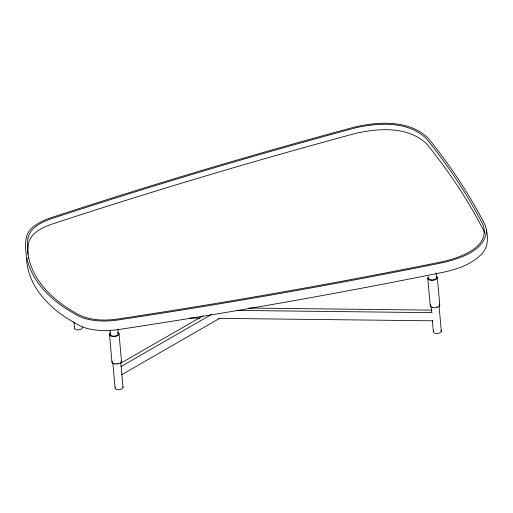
<?xml version="1.0" encoding="UTF-8"?>
<svg xmlns="http://www.w3.org/2000/svg" width="513" height="513" viewBox="0 0 513 513"><rect width="100%" height="100%" fill="white"/><g stroke="black" fill="none" stroke-linecap="round" stroke-linejoin="round"><path stroke-width="0.77" d="M486.504 229.382C486.337 250.447 460.52 258.263 443.828 262.451C335.393 284.401 226.406 303.606 117.009 320.131C107.461 321.471 97.682 321.427 88.23 319.387C79.278 317.592 71.846 312.122 64.189 307.492A216.024 111.584 -5.1 0 1 25.644 248.888C25.175 240.809 26.144 231.863 33.287 226.797C38.212 222.86 43.951 220.154 49.883 218.102C150.649 184.924 252.351 154.618 354.778 127C378.78 121.555 408.842 119.734 427.989 137.965A1442.338 745.017 -5.1 0 1 484.945 224.566C488.075 234.063 489.421 246.06 481.803 253.884C471.998 264.06 458.18 268.972 444.681 271.967C336.239 293.917 227.253 313.122 117.855 329.654C108.307 330.988 98.528 330.943 89.082 328.904C80.124 327.108 72.692 321.638 65.036 317.008A216.024 111.584 -5.1 0 1 26.49 258.405M28.035 237.923C30.459 227.381 41.559 222.27 50.813 218.904C151.482 185.764 253.082 155.484 355.406 127.897C378.626 122.62 407.72 120.831 426.239 138.478A1439.683 743.645 -5.1 0 1 483.079 224.899C490.742 247.292 459.635 257.763 443.27 261.54C334.938 283.465 226.06 302.651 116.772 319.163C103.927 320.875 90.198 320.471 78.412 314.54A214.428 110.763 -5.1 0 1 28.01 237.923M121.081 363.024L203.013 315.861M120.946 366.571L211.215 314.616M121.677 374.727L219.583 318.374M248.914 308.056L432.087 310.141M236.224 310.416L432.19 312.648M189.759 318.034L200.153 318.156M218.551 318.361L432.921 320.805M484.426 233.011L483.56 230.337A1439.683 743.645 -5.1 0 0 426.726 143.916C408.207 126.269 379.113 128.058 355.887 133.335C253.563 160.928 151.963 191.202 51.3 224.348C42.047 227.708 30.947 232.819 28.523 243.361A214.428 110.763 -5.1 0 0 28.016 254.179M437.326 277.539L439.776 305.004M436.108 272.845L436.531 277.591M439.051 305.844L441.315 331.161M431.106 306.376L431.6 311.91M432.376 320.612L433.363 331.687M427.791 278.174L430.24 305.639M119.042 333.771L121.491 361.235M117.823 329.077L118.246 333.822M120.767 362.075L123.03 387.392M109.949 330.398L110.301 334.354M112.822 362.608L115.079 387.918M109.506 334.405L111.956 361.87M73.878 321.754L74.443 328.083M28.427 258.77A214.428 110.763 -5.1 0 1 28.253 257.237M439.359 304.023A4.784 2.469 -5.1 0 1 435.024 307.794A4.784 2.469 -5.1 0 1 430.651 304.6M436.409 276.141A4.784 2.469 -5.1 0 1 435.755 279.482A4.784 2.469 -5.1 0 1 429.375 279.906A4.784 2.469 -5.1 0 1 428.695 276.654M440.968 330.34A3.989 2.058 -5.1 0 1 437.352 333.488A3.989 2.058 -5.1 0 1 433.703 330.827M437.005 306.973A3.989 2.058 -5.1 0 1 436.249 307.197M432.683 307.146A3.989 2.058 -5.1 0 1 432.356 307.031M436.332 276.962A3.989 2.058 -5.1 0 1 432.985 279.88A3.989 2.058 -5.1 0 1 428.605 277.899M121.389 360.729A4.784 2.469 -5.1 0 1 116.733 364.031A4.784 2.469 -5.1 0 1 112.058 361.344M117.81 332.193A4.784 2.469 -5.1 0 1 117.714 335.579A4.784 2.469 -5.1 0 1 111.218 336.188A4.784 2.469 -5.1 0 1 110.41 332.886M122.831 386.77A3.989 2.058 -5.1 0 1 119.272 389.7A3.989 2.058 -5.1 0 1 115.162 387.488M117.964 363.435A3.989 2.058 -5.1 0 1 117.15 363.576M115.117 363.544A3.989 2.058 -5.1 0 1 114.745 363.473M117.708 332.828A3.989 2.058 -5.1 0 1 114.7 336.111A3.989 2.058 -5.1 0 1 110.494 333.7M82.298 327.127A3.989 2.058 -5.1 0 1 78.22 329.891A3.989 2.058 -5.1 0 1 74.635 327.429"/></g></svg>
